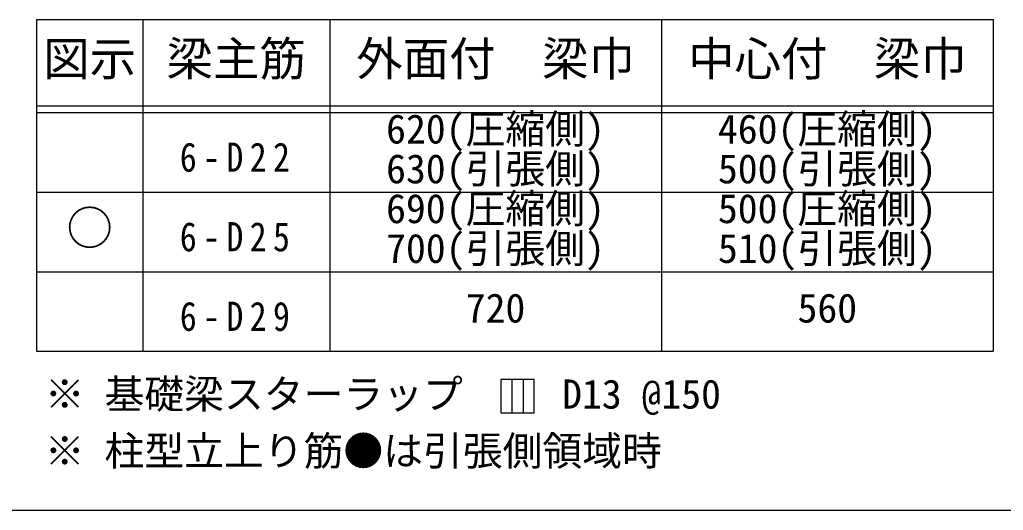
# Model space of a CAD drawing. Units: millimetres on the paper, enlarged 30 times, with parts at other scales. Extents: x -5973 to 5954, y -4195 to 4201.
# Drawn here: x 1409 to 3633, y 3 to 1113 of the extents above; entities that cross this region are included whole.
import ezdxf
from ezdxf.enums import TextEntityAlignment as Align

# ---------------------------------------------------------------- set-up
doc = ezdxf.new("R2010")
doc.units = ezdxf.units.MM
doc.header["$LTSCALE"] = 30
for name, color, linetype in [('6-7_文字', 7, 'Continuous'), ('6-E_枠', 7, 'Continuous'), ('F-0_枠', 6, 'Continuous')]:
    doc.layers.add(name, color=color, linetype=linetype)
doc.styles.add('ＭＳ ゴシック', font='')
doc.styles.get('ＭＳ ゴシック').set_extended_font_data('MS Gothic')

msp = doc.modelspace()

# ---------------------------------------------------------------- linework, layer by layer
at = {"layer": '6-7_文字'}
for p, q in [((2522.23, 298.63), (2522.23, 223.63)), ((2547.23, 298.63), (2547.23, 223.63))]:
    msp.add_line(p, q, dxfattribs=at)
msp.add_lwpolyline([(2497.23, 223.63), (2572.23, 223.63), (2572.23, 298.63), (2497.23, 298.63)], close=True, dxfattribs=at)
at = {"layer": '6-E_枠', "color": 3}
for p, q in [((1447.71, 1112.77), (1447.71, 362.77)), ((1447.71, 1112.77), (3610.24, 1112.77)), ((3610.24, 1112.77), (3610.24, 362.77)), ((1447.71, 362.77), (3610.24, 362.77))]:
    msp.add_line(p, q, dxfattribs=at)
at = {"layer": '6-E_枠'}
for p, q in [((1687.71, 1112.77), (1687.71, 362.77)), ((2110.24, 1112.77), (2110.24, 362.77)), ((2860.24, 1112.77), (2860.24, 362.77)), ((1447.71, 917.77), (3610.24, 917.77)), ((1447.71, 902.77), (3610.24, 902.77)), ((1447.71, 722.77), (3610.24, 722.77)), ((1447.71, 542.77), (3610.24, 542.77))]:
    msp.add_line(p, q, dxfattribs=at)
at = {"layer": 'F-0_枠', "color": 2}
msp.add_line((3723.6, 2.95), (-5972.88, 2.95), dxfattribs=at)

# ---------------------------------------------------------------- texts
at = {"layer": '6-7_文字', "color": 2, "style": 'ＭＳ ゴシック'}
for s, p in [('図示', (1462.71, 962.77)), ('梁主筋', (1741.48, 962.77)), ('外面付\u3000梁巾', (2170.24, 962.77)), ('中心付\u3000梁巾', (2920.24, 962.77)), ('○', (1515.21, 580.27))]:
    msp.add_text(s, height=76.98, dxfattribs=at).set_placement(p, align=Align.BOTTOM_LEFT)
at = {"layer": '6-7_文字', "style": 'ＭＳ ゴシック'}
for s, p in [('620(圧縮側)', (2237.74, 812.77)), ('460(圧縮側)', (2987.74, 812.77)), ('630(引張側)', (2237.74, 722.77)), ('500(引張側)', (2987.74, 722.77)), ('690(圧縮側)', (2237.74, 632.77)), ('500(圧縮側)', (2987.74, 632.77)), ('700(引張側)', (2237.74, 542.77)), ('510(引張側)', (2987.74, 542.77)), ('720', (2417.74, 407.77)), ('560', (3167.74, 407.77)), ('※ 基礎梁スターラップ     D13 @150', (1466.27, 213.19)), ('※ 柱型立上り筋●は引張側領域時', (1466.27, 84.68))]:
    msp.add_text(s, height=65.98, dxfattribs=at).set_placement(p, align=Align.BOTTOM_LEFT)
at = {"layer": '6-7_文字', "char_height": 65.98, "attachment_point": 7, "style": 'ＭＳ ゴシック'}
for s, insert in [('\\T1.38;\\W0.85;6-D22', (1771.48, 767.77)), ('\\T1.38;\\W0.85;6-D25', (1771.48, 587.77)), ('\\T1.38;\\W0.85;6-D29', (1771.48, 407.77))]:
    msp.add_mtext(s, dxfattribs=dict(at, insert=insert))

doc.saveas('drawing.dxf')
